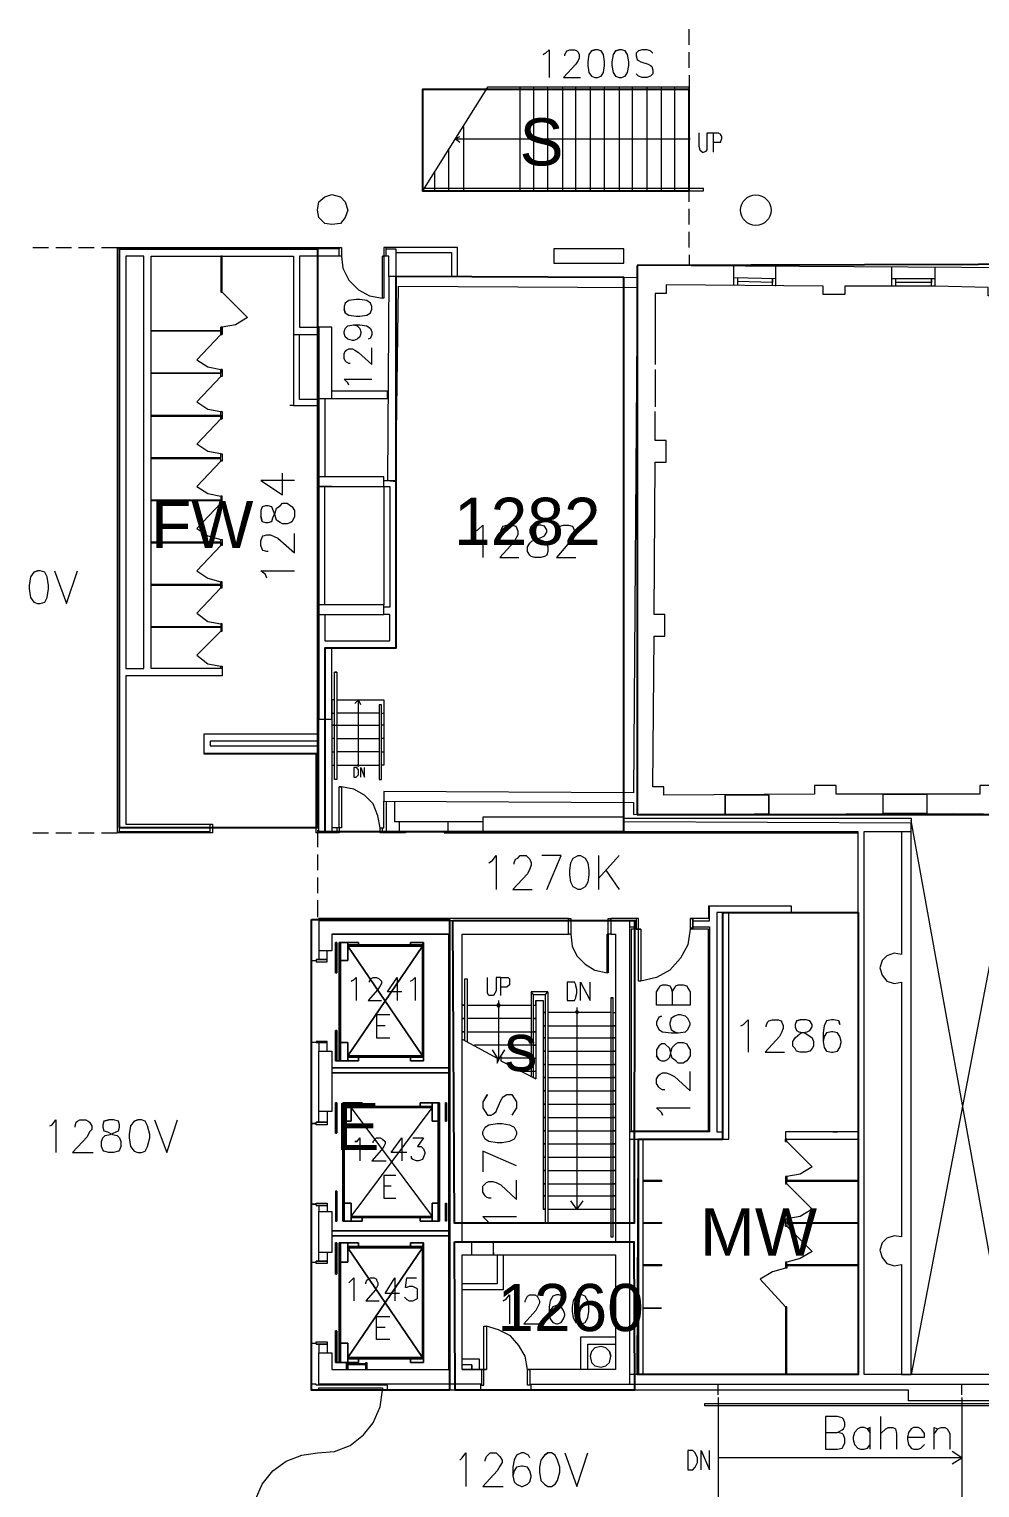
# Model space of a CAD drawing. Header units: metres. Extents: x 3 to 116, y 0 to 119.
# Drawn here: x 35.89 to 56.05, y 18.97 to 49.9 of the extents above; entities that cross this region are included whole.
import ezdxf

# ---------------------------------------------------------------- set-up
doc = ezdxf.new("R2010")
doc.units = ezdxf.units.M
doc.layers.add('Outside', color=7, linetype='Continuous')
doc.layers.add('PDF_Geometry', color=7, linetype='Continuous', transparency=0.8)
doc.styles.get("Standard").update_dxf_attribs({"font": 'arial.ttf', "height": 1})

msp = doc.modelspace()

# ---------------------------------------------------------------- linework, layer by layer
for points in [[(49.881, 48.618), (44.228, 48.618), (44.228, 46.469), (49.881, 46.469)], [(37.806, 45.241), (42.002, 45.241), (42.002, 32.961), (37.806, 32.961)], [(41.874, 31.017), (44.798, 31.017), (44.798, 21.04), (41.874, 21.04)], [(44.87, 30.999), (48.727, 30.999), (48.718, 24.577), (44.909, 24.577)], [(44.909, 24.186), (48.711, 24.186), (48.727, 21.041), (44.924, 21.041)]]:
    msp.add_lwpolyline(points, close=True)
for points in [[(48.781, 44.883), (48.781, 33.243), (67.789, 33.243), (67.789, 36.324), (99.435, 36.21), (99.435, 45.032), (48.781, 44.883)], [(43.665, 44.652), (43.665, 36.773), (42.155, 36.773), (42.155, 32.884), (48.5, 32.884), (48.5, 44.63), (43.665, 44.652)], [(50.598, 31.17), (53.466, 31.17), (53.466, 21.372), (48.79, 21.372), (48.807, 26.361), (50.599, 26.361), (50.598, 31.17)]]:
    msp.add_lwpolyline(points)
at = {"layer": 'PDF_Geometry', "lineweight": 5}
for points in [[(49.881, 49.564), (49.881, 49.897)], [(46.837, 49.385), (46.786, 49.36), (46.837, 49.385), (46.914, 49.462), (46.914, 48.874)], [(47.246, 49.334), (47.246, 49.36), (47.272, 49.411), (47.298, 49.436), (47.349, 49.462), (47.451, 49.462), (47.502, 49.436), (47.528, 49.411), (47.553, 49.36), (47.553, 49.283), (47.528, 49.232), (47.477, 49.155), (47.221, 48.874), (47.579, 48.874)], [(47.809, 49.436), (47.886, 49.462), (47.809, 49.436), (47.758, 49.36), (47.732, 49.206), (47.732, 49.129), (47.758, 48.976), (47.809, 48.899), (47.886, 48.874), (47.937, 48.874), (48.014, 48.899), (48.065, 48.976), (48.091, 49.129), (48.091, 49.206), (48.065, 49.36), (48.014, 49.436), (47.937, 49.462), (47.886, 49.462)], [(48.321, 49.436), (48.398, 49.462), (48.321, 49.436), (48.27, 49.36), (48.244, 49.206), (48.244, 49.129), (48.27, 48.976), (48.321, 48.899), (48.398, 48.874), (48.449, 48.874), (48.526, 48.899), (48.577, 48.976), (48.602, 49.129), (48.602, 49.206), (48.577, 49.36), (48.526, 49.436), (48.449, 49.462), (48.398, 49.462)], [(49.063, 49.436), (49.114, 49.385), (49.063, 49.436), (48.986, 49.462), (48.884, 49.462), (48.807, 49.436), (48.756, 49.385), (48.756, 49.334), (48.781, 49.257), (48.807, 49.232), (48.858, 49.206), (49.012, 49.155), (49.063, 49.129), (49.088, 49.104), (49.114, 49.027), (49.114, 48.95), (49.063, 48.899), (48.986, 48.874), (48.884, 48.874), (48.807, 48.899), (48.756, 48.95)], [(49.881, 49.078), (49.881, 49.411)], [(49.881, 48.925), (49.881, 48.669), (45.609, 48.669), (44.228, 46.469), (50.188, 46.469), (50.188, 46.52), (44.279, 46.52)], [(49.881, 46.239), (49.881, 46.469), (49.881, 48.669), (49.881, 48.618), (45.584, 48.618)], [(46.3, 46.469), (46.3, 48.669)], [(46.581, 48.669), (46.581, 46.469)], [(46.888, 46.469), (46.888, 48.669)], [(46.939, 48.618), (46.965, 48.618)], [(47.195, 48.669), (47.195, 46.469)], [(47.477, 46.469), (47.477, 48.669)], [(47.784, 48.669), (47.784, 46.469)], [(48.091, 46.469), (48.091, 48.669)], [(48.398, 48.669), (48.398, 46.469)], [(48.679, 46.469), (48.679, 48.669)], [(48.986, 48.669), (48.986, 46.469)], [(49.293, 46.469), (49.293, 48.669)], [(49.574, 48.669), (49.574, 46.469)], [(45.097, 47.825), (45.097, 46.469)], [(50.086, 47.697), (50.086, 47.415), (50.112, 47.339), (50.163, 47.287), (50.188, 47.287), (50.24, 47.313), (50.265, 47.339), (50.265, 47.697), (50.393, 47.697), (50.393, 47.287)], [(50.393, 47.697), (50.495, 47.697), (50.547, 47.671), (50.547, 47.646), (50.572, 47.62), (50.572, 47.569), (50.547, 47.518), (50.547, 47.492), (50.393, 47.492)], [(44.79, 46.469), (44.79, 47.364)], [(45.021, 47.492), (44.918, 47.569), (45.021, 47.62)], [(44.918, 47.569), (49.881, 47.569)], [(44.483, 46.878), (44.483, 46.469)], [(49.881, 45.752), (49.881, 46.085)], [(49.881, 45.266), (49.881, 45.599)], [(35.965, 45.266), (36.297, 45.266)], [(36.451, 45.266), (36.783, 45.266)], [(36.937, 45.266), (37.269, 45.266)], [(37.423, 45.266), (37.755, 45.266), (37.755, 32.859), (37.806, 32.884), (37.806, 45.241)], [(42.462, 45.087), (42.462, 45.266), (42.462, 45.241), (37.806, 45.241), (37.755, 45.266), (42.514, 45.266), (42.514, 45.087), (42.539, 44.831), (42.667, 44.576), (42.872, 44.371), (43.102, 44.243), (43.383, 44.192)], [(38.651, 45.241), (38.42, 45.241)], [(39.137, 45.241), (38.804, 45.241)], [(39.623, 45.241), (39.29, 45.241)], [(40.109, 45.241), (39.776, 45.241)], [(40.595, 45.241), (40.262, 45.241)], [(41.081, 45.241), (40.748, 45.241)], [(41.235, 45.241), (41.465, 45.241)], [(44.97, 44.652), (44.842, 44.652), (44.97, 44.652), (44.97, 45.266), (43.409, 45.266), (43.409, 45.087), (43.383, 45.087)], [(67.968, 45.266), (65.998, 45.292), (65.998, 44.78), (48.781, 44.883), (48.781, 44.627), (43.511, 44.652), (43.486, 40.329), (43.665, 40.303), (43.716, 44.448), (48.781, 44.422), (48.705, 33.703), (43.409, 33.729), (43.409, 33.524)], [(43.46, 45.241), (43.665, 45.241), (43.665, 44.652), (43.511, 44.652), (43.511, 45.087), (43.409, 45.087)], [(43.46, 45.087), (43.46, 45.266)], [(43.665, 45.164), (44.842, 45.164), (44.842, 44.652)], [(39.955, 36.338), (39.955, 36.389), (39.981, 36.389), (39.981, 36.338), (38.472, 36.338), (38.472, 45.087), (41.49, 45.087), (41.49, 43.424), (42.028, 43.424)], [(39.955, 44.32), (39.981, 44.32), (39.981, 45.087), (39.955, 45.087), (39.955, 44.32), (39.981, 44.32), (40.518, 43.783), (40.262, 43.629), (39.981, 43.578)], [(42.514, 45.087), (41.618, 45.087), (41.618, 43.578), (42.028, 43.578)], [(49.881, 45.113), (49.881, 44.883)], [(50.828, 44.473), (50.828, 44.883)], [(51.723, 44.448), (51.723, 44.857)], [(54.179, 44.448), (54.179, 44.857)], [(55.1, 44.448), (55.1, 44.857)], [(58.784, 44.831), (58.784, 44.422), (56.686, 44.422), (56.686, 44.243), (56.226, 44.243), (56.226, 44.422), (55.1, 44.448), (53.182, 44.448), (53.182, 44.269), (52.721, 44.269), (52.721, 44.448), (49.395, 44.473), (49.395, 44.294), (49.165, 44.294), (49.165, 42.785)], [(51.723, 44.601), (50.828, 44.627)], [(50.905, 44.627), (50.905, 44.473)], [(51.647, 44.473), (51.647, 44.601), (51.647, 44.524), (50.905, 44.55)], [(55.1, 44.601), (54.179, 44.601)], [(54.256, 44.601), (54.256, 44.448)], [(55.023, 44.448), (55.023, 44.601), (55.023, 44.524), (54.256, 44.524)], [(42.59, 43.885), (42.565, 43.962), (42.59, 43.885), (42.667, 43.834), (42.821, 43.808), (42.897, 43.808), (43.051, 43.834), (43.128, 43.885), (43.153, 43.962), (43.153, 44.013), (43.128, 44.09), (43.051, 44.141), (42.897, 44.166), (42.821, 44.166), (42.667, 44.141), (42.59, 44.09), (42.565, 44.013), (42.565, 43.962)], [(42.846, 43.604), (42.769, 43.629), (42.846, 43.604), (42.897, 43.552), (42.923, 43.476), (42.923, 43.45), (42.897, 43.373), (42.846, 43.322), (42.769, 43.297), (42.744, 43.297), (42.642, 43.322), (42.59, 43.373), (42.565, 43.45), (42.565, 43.476), (42.59, 43.552), (42.642, 43.604), (42.769, 43.629), (42.897, 43.629), (43.051, 43.604), (43.128, 43.552), (43.153, 43.476), (43.153, 43.424), (43.128, 43.348), (43.076, 43.322)], [(39.955, 43.578), (39.981, 43.578), (39.955, 43.578), (39.955, 43.501), (38.472, 43.501), (39.955, 43.501), (39.955, 43.578), (39.981, 43.578), (39.981, 43.424), (39.955, 43.424), (39.955, 43.501), (39.955, 43.424), (39.981, 43.424), (39.955, 43.424), (39.444, 42.887), (39.674, 42.734), (39.955, 42.683)], [(41.49, 43.424), (41.49, 41.915), (42.028, 41.915)], [(42.028, 42.043), (41.618, 42.043), (41.618, 43.424)], [(42.693, 42.81), (42.667, 42.81), (42.616, 42.836), (42.59, 42.862), (42.565, 42.913), (42.565, 43.015), (42.59, 43.066), (42.616, 43.092), (42.667, 43.117), (42.744, 43.117), (42.795, 43.092), (42.872, 43.041), (43.153, 42.785), (43.153, 43.143)], [(39.955, 42.529), (39.955, 42.606), (38.472, 42.606), (39.955, 42.606), (39.955, 42.683), (39.981, 42.683), (39.981, 42.529), (39.955, 42.529), (39.444, 41.992), (39.674, 41.838), (39.955, 41.787)], [(39.981, 42.683), (39.955, 42.683), (39.955, 42.606)], [(49.165, 42.683), (49.165, 41.89)], [(42.667, 42.35), (42.642, 42.401), (42.565, 42.478), (43.153, 42.478)], [(42.028, 42.069), (42.028, 35.264), (42.309, 35.264), (42.309, 32.884), (42.028, 32.884), (42.028, 35.264)], [(42.155, 42.069), (42.155, 40.406)], [(42.309, 42.069), (43.486, 42.069), (43.486, 42.222), (42.309, 42.222)], [(41.49, 41.915), (41.414, 41.915)], [(57.454, 33.652), (56.507, 33.678), (56.507, 33.857), (56.047, 33.857), (56.047, 33.678), (55.458, 33.678), (53.002, 33.678), (53.002, 33.857), (52.542, 33.857), (52.542, 33.678), (49.344, 33.652), (49.344, 33.831), (49.114, 33.831), (49.14, 37.029), (49.37, 37.029), (49.37, 37.489), (49.14, 37.489), (49.165, 40.713), (49.395, 40.713), (49.395, 41.173), (49.165, 41.173), (49.165, 41.787)], [(39.955, 40.738), (39.955, 40.789), (38.472, 40.789), (38.472, 40.815), (39.955, 40.815), (39.955, 40.892), (39.674, 40.943), (39.444, 41.096), (39.955, 41.634), (39.981, 41.685), (39.981, 41.634), (39.955, 41.634), (39.981, 41.634), (39.955, 41.634), (39.955, 41.685), (38.472, 41.685), (38.472, 41.71), (39.955, 41.71), (39.955, 41.634)], [(39.955, 40.892), (39.981, 40.892), (39.981, 40.738), (39.955, 40.738), (39.444, 40.201), (39.674, 40.048), (39.955, 39.996)], [(41.516, 40.329), (40.8, 40.329), (41.26, 40.022), (41.26, 40.482)], [(42.309, 40.201), (42.028, 40.201), (43.409, 40.201), (43.409, 40.406), (42.028, 40.406), (42.028, 40.201)], [(43.409, 40.329), (43.665, 40.329), (43.665, 36.773), (42.155, 36.773), (42.155, 35.264)], [(39.955, 39.894), (38.472, 39.894), (38.472, 39.92), (39.955, 39.92), (39.955, 39.843), (39.981, 39.843), (39.955, 39.843), (39.444, 39.306), (39.674, 39.152), (39.955, 39.075)], [(39.981, 39.843), (39.981, 39.996), (39.955, 39.996), (39.955, 39.92)], [(42.155, 37.694), (42.155, 40.201)], [(43.409, 40.201), (43.537, 40.201), (43.537, 37.643), (43.409, 37.643)], [(40.825, 39.459), (40.8, 39.562), (40.825, 39.459), (40.902, 39.434), (40.953, 39.434), (41.03, 39.459), (41.055, 39.536), (41.107, 39.638), (41.132, 39.741), (41.209, 39.792), (41.26, 39.843), (41.362, 39.843), (41.439, 39.792), (41.465, 39.766), (41.516, 39.689), (41.516, 39.562), (41.465, 39.459), (41.439, 39.434), (41.362, 39.408), (41.26, 39.408), (41.209, 39.434), (41.132, 39.485), (41.107, 39.587), (41.055, 39.715), (41.03, 39.766), (40.953, 39.792), (40.902, 39.792), (40.825, 39.766), (40.8, 39.689), (40.8, 39.562)], [(45.404, 39.28), (45.353, 39.255), (45.404, 39.28), (45.507, 39.382), (45.507, 38.692)], [(45.891, 39.229), (45.891, 39.255), (45.916, 39.331), (45.942, 39.357), (46.018, 39.382), (46.146, 39.382), (46.198, 39.357), (46.223, 39.331), (46.249, 39.255), (46.249, 39.178), (46.223, 39.127), (46.172, 39.024), (45.865, 38.692), (46.274, 38.692)], [(46.53, 39.357), (46.607, 39.382), (46.53, 39.357), (46.505, 39.28), (46.505, 39.229), (46.53, 39.152), (46.581, 39.127), (46.709, 39.075), (46.786, 39.05), (46.863, 38.999), (46.888, 38.922), (46.888, 38.82), (46.863, 38.743), (46.812, 38.717), (46.735, 38.692), (46.607, 38.692), (46.53, 38.717), (46.505, 38.743), (46.453, 38.82), (46.453, 38.922), (46.505, 38.999), (46.556, 39.05), (46.632, 39.075), (46.76, 39.127), (46.812, 39.152), (46.863, 39.229), (46.863, 39.28), (46.812, 39.357), (46.735, 39.382), (46.607, 39.382)], [(47.093, 39.255), (47.093, 39.229), (47.093, 39.255), (47.118, 39.331), (47.144, 39.357), (47.221, 39.382), (47.323, 39.382), (47.4, 39.357), (47.425, 39.331), (47.451, 39.255), (47.451, 39.178), (47.425, 39.127), (47.349, 39.024), (47.067, 38.692), (47.477, 38.692)], [(39.955, 38.948), (39.955, 38.999), (38.472, 38.999), (38.472, 39.024), (39.955, 39.024)], [(40.953, 38.82), (40.928, 38.82), (40.851, 38.845), (40.825, 38.871), (40.8, 38.948), (40.8, 39.05), (40.825, 39.127), (40.851, 39.152), (40.928, 39.178), (41.004, 39.178), (41.158, 39.101), (41.516, 38.794), (41.516, 39.203)], [(39.981, 38.948), (39.955, 38.948), (39.444, 38.41), (39.674, 38.257), (39.955, 38.18), (39.955, 38.052), (39.981, 38.052), (39.955, 38.052), (39.981, 38.052), (39.981, 38.103), (39.955, 38.052), (39.444, 37.515), (39.674, 37.336), (39.955, 37.285), (39.955, 37.234)], [(35.99, 38.385), (36.067, 38.41), (35.99, 38.385), (35.913, 38.282), (35.888, 38.103), (35.888, 38.027), (35.913, 37.847), (35.99, 37.745), (36.067, 37.72), (36.118, 37.72), (36.22, 37.745), (36.272, 37.847), (36.297, 38.027), (36.297, 38.103), (36.272, 38.282), (36.22, 38.385), (36.118, 38.41), (36.067, 38.41)], [(36.425, 38.41), (36.681, 37.72), (36.911, 38.41)], [(40.928, 38.257), (40.902, 38.334), (40.8, 38.41), (41.516, 38.41)], [(39.955, 38.052), (39.955, 38.103), (38.472, 38.103), (38.472, 38.129), (39.955, 38.129), (39.955, 38.052), (39.981, 38.052), (39.981, 38.18), (39.955, 38.18), (39.955, 38.129), (39.955, 38.18), (39.981, 38.18)], [(42.155, 37.489), (42.155, 36.927), (43.537, 36.927), (43.537, 37.489), (43.409, 37.489)], [(39.955, 37.208), (38.472, 37.208), (38.472, 37.234), (39.955, 37.234), (39.955, 37.131), (39.981, 37.131), (39.955, 37.131), (39.444, 36.62), (39.674, 36.44), (39.955, 36.389)], [(39.981, 37.131), (39.981, 37.285), (39.955, 37.285)], [(42.309, 35.264), (42.309, 36.773)], [(39.981, 36.338), (39.981, 36.185), (37.934, 36.185), (37.934, 33.038), (39.776, 33.038), (39.776, 32.859), (37.755, 32.859), (37.806, 32.884), (39.725, 32.884), (39.725, 33.038)], [(42.411, 36.261), (42.36, 36.261)], [(42.36, 35.673), (42.309, 35.673), (42.309, 34.292), (42.36, 34.292)], [(42.411, 35.673), (43.409, 35.673), (43.409, 34.292), (43.358, 34.292)], [(42.872, 34.266), (42.872, 34.292), (42.846, 34.292), (42.872, 34.292), (42.872, 34.266), (42.872, 34.292), (42.872, 34.266), (42.846, 34.292), (42.872, 34.292), (42.872, 35.673), (42.795, 35.596)], [(42.923, 35.571), (42.872, 35.673)], [(43.358, 35.571), (43.307, 35.571)], [(42.309, 35.392), (42.36, 35.392)], [(43.307, 35.392), (42.411, 35.392)], [(43.358, 35.392), (43.409, 35.392)], [(42.514, 32.961), (42.462, 32.961), (42.462, 32.859), (41.976, 32.859), (41.976, 34.522), (39.597, 34.522), (39.597, 34.957), (42.028, 34.957)], [(42.36, 35.136), (42.309, 35.136), (43.307, 35.136)], [(43.409, 35.136), (43.358, 35.136)], [(42.028, 34.803), (39.725, 34.803), (39.725, 34.701), (42.028, 34.701)], [(42.36, 34.854), (42.309, 34.854)], [(42.411, 34.854), (43.307, 34.854)], [(43.409, 34.854), (43.358, 34.854)], [(39.597, 34.547), (42.028, 34.547)], [(42.309, 34.573), (42.36, 34.573)], [(43.307, 34.573), (42.411, 34.573)], [(43.358, 34.573), (43.409, 34.573)], [(42.411, 34.292), (43.307, 34.292)], [(42.923, 34.036), (42.923, 34.24), (43, 34.036), (43, 34.24)], [(43.332, 32.961), (43.281, 33.217), (43.179, 33.473), (43, 33.652), (42.769, 33.78), (42.514, 33.831), (42.462, 33.831), (42.514, 33.831), (42.514, 32.961), (42.462, 32.961), (42.462, 33.831)], [(43.46, 33.524), (43.46, 32.884), (43.87, 32.884), (43.87, 32.859), (43.332, 32.859), (43.332, 32.961), (43.409, 32.961), (43.409, 33.524), (48.705, 33.498), (48.705, 33.243), (55.458, 33.268), (57.454, 33.243), (58.707, 33.243), (58.707, 33.652), (58.477, 33.652), (58.477, 33.601), (58.605, 33.601), (58.605, 33.422)], [(45.507, 33.089), (43.639, 33.089), (43.639, 33.524)], [(50.649, 33.243), (50.649, 33.652)], [(51.57, 33.652), (51.57, 33.268)], [(54, 33.268), (54, 33.678)], [(57.531, 33.447), (57.556, 33.626), (57.658, 33.626), (57.658, 33.652), (57.454, 33.652), (57.428, 32.68), (57.224, 32.68), (57.224, 32.219), (57.198, 29.815), (56.84, 29.815), (56.865, 32.219), (56.865, 33.268), (54.589, 21.372)], [(54.921, 33.678), (54.921, 33.268)], [(48.5, 33.166), (54.589, 33.166), (54.589, 33.064)], [(56.712, 21.168), (56.712, 21.372), (54.589, 33.115)], [(35.965, 32.859), (36.297, 32.859)], [(36.451, 32.859), (36.783, 32.859)], [(36.937, 32.859), (37.269, 32.859)], [(37.423, 32.859), (37.755, 32.859)], [(39.776, 33.038), (39.776, 32.859)], [(42.002, 32.91), (42.002, 32.552)], [(42.462, 32.961), (42.309, 32.961)], [(42.411, 32.961), (42.411, 32.859)], [(43.383, 32.859), (43.383, 32.961)], [(43.716, 32.884), (43.87, 32.884), (43.87, 32.859)], [(43.742, 32.884), (43.742, 33.089)], [(45.507, 32.884), (44.688, 32.884), (44.688, 32.859), (44.816, 32.859)], [(44.688, 32.859), (53.463, 32.859)], [(44.765, 33.089), (44.765, 32.884)], [(48.628, 21.168), (56.712, 21.168), (56.712, 21.372), (53.591, 21.372), (53.591, 32.884), (54.589, 32.884), (54.589, 33.064), (48.5, 33.089)], [(48.5, 32.884), (53.463, 32.884), (53.463, 26.514), (51.928, 26.514), (51.928, 26.361), (53.463, 26.361), (53.463, 21.372), (48.909, 21.372)], [(54.384, 32.884), (54.384, 30.275), (54.23, 30.301), (54.077, 30.249), (53.975, 30.147), (53.923, 29.994), (53.975, 29.84), (54.077, 29.712), (54.23, 29.661), (54.384, 29.687), (54.384, 24.289), (54.23, 24.314), (54.077, 24.263), (53.975, 24.161), (53.923, 24.007), (53.975, 23.854), (54.077, 23.726), (54.23, 23.675), (54.384, 23.7), (54.384, 21.372), (54.589, 21.372), (54.589, 32.884)], [(42.002, 32.398), (42.002, 32.066)], [(45.635, 32.219), (45.711, 32.271), (45.788, 32.373), (45.788, 31.657)], [(46.172, 32.194), (46.172, 32.219), (46.198, 32.296), (46.249, 32.322), (46.3, 32.373), (46.428, 32.373), (46.505, 32.296), (46.53, 32.219), (46.53, 32.168), (46.505, 32.091), (46.453, 31.989), (46.146, 31.657), (46.556, 31.657)], [(46.863, 31.657), (47.17, 32.373), (46.76, 32.373)], [(47.963, 32.373), (47.963, 31.657)], [(47.963, 31.887), (48.398, 32.373)], [(42.002, 31.912), (42.002, 31.58)], [(48.116, 32.066), (48.398, 31.657)], [(42.002, 31.426), (42.002, 31.068)], [(49.958, 30.991), (50.316, 30.991), (50.316, 31.298)], [(50.598, 31.17), (50.47, 31.17), (50.47, 26.514), (50.598, 26.514), (50.598, 31.17), (52.056, 31.17), (52.056, 31.298), (50.291, 31.298), (50.291, 31.043), (49.958, 31.043)], [(42.028, 31.017), (42.028, 31.043), (42.028, 31.017), (41.874, 31.017), (41.874, 30.147), (41.976, 30.147)], [(47.323, 31.043), (42.028, 31.043)], [(45.072, 30.991), (42.028, 30.991), (42.028, 30.352), (42.028, 30.173)], [(46.505, 21.168), (46.505, 21.142), (46.453, 21.142), (46.453, 21.475), (46.505, 21.475), (46.505, 21.168), (48.628, 21.168), (48.628, 30.991), (48.219, 30.991), (48.219, 30.71), (48.321, 30.71), (48.321, 24.186), (45.072, 24.186), (45.072, 30.71), (47.323, 30.71), (47.323, 30.991), (42.309, 30.991)], [(48.756, 31.043), (48.219, 31.043)], [(48.628, 26.361), (48.807, 26.361), (48.807, 21.372), (48.909, 21.372), (48.909, 26.361), (50.726, 26.361), (50.726, 31.17)], [(49.907, 31.043), (49.958, 31.043), (49.958, 30.812), (49.907, 30.812), (49.958, 30.863), (50.316, 30.863), (50.316, 26.514), (48.628, 26.514)], [(48.858, 30.812), (48.858, 29.712), (48.807, 29.712), (48.807, 30.812), (48.858, 30.812), (48.756, 30.812), (48.756, 30.991), (48.628, 30.991)], [(48.756, 30.812), (48.807, 30.812), (48.807, 31.043), (48.756, 31.043), (48.756, 30.812), (48.653, 30.812), (48.653, 26.54), (50.291, 26.54), (50.291, 30.812), (49.958, 30.812), (49.958, 31.043), (49.907, 31.043), (49.907, 30.812), (49.856, 30.48), (49.702, 30.198), (49.472, 29.943), (49.191, 29.789), (48.858, 29.712)], [(45.481, 21.168), (45.481, 21.142), (45.532, 21.142), (45.532, 21.475), (45.481, 21.475), (45.481, 21.168), (42.028, 21.168), (42.028, 21.833), (42.309, 21.833), (42.309, 21.475), (44.79, 21.475), (44.79, 30.71)], [(42.309, 21.833), (42.309, 21.475), (44.79, 21.475), (44.79, 30.71), (42.309, 30.71), (42.309, 30.352), (42.028, 30.352)], [(44.79, 30.71), (42.309, 30.71), (44.79, 30.71)], [(47.374, 30.71), (47.4, 30.454), (47.502, 30.249), (47.681, 30.07), (47.886, 29.943), (48.142, 29.891)], [(48.167, 30.71), (48.142, 30.71)], [(48.628, 30.863), (48.756, 30.863)], [(41.976, 30.173), (41.976, 30.122), (42.207, 30.122), (42.207, 30.173), (41.976, 30.173), (42.207, 30.173), (42.207, 30.352)], [(42.769, 29.738), (42.718, 29.712), (42.769, 29.738), (42.821, 29.789), (42.821, 29.303)], [(43.102, 29.687), (43.102, 29.712), (43.128, 29.738), (43.128, 29.763), (43.179, 29.789), (43.256, 29.789), (43.307, 29.763), (43.358, 29.712), (43.358, 29.661), (43.332, 29.61), (43.281, 29.533), (43.076, 29.303), (43.358, 29.303)], [(43.793, 29.482), (43.486, 29.482), (43.69, 29.789), (43.69, 29.303)], [(43.972, 29.712), (44.023, 29.738), (44.074, 29.789), (44.074, 29.303)], [(45.123, 28.459), (45.123, 29.763), (45.174, 29.763), (45.174, 28.433)], [(45.123, 29.763), (45.174, 29.763)], [(45.891, 29.405), (45.891, 29.789), (45.788, 29.789), (45.788, 29.508), (45.763, 29.456), (45.737, 29.405), (45.635, 29.405), (45.609, 29.456), (45.609, 29.508), (45.609, 29.789)], [(45.891, 29.789), (46.044, 29.789), (46.07, 29.763), (46.07, 29.636), (46.018, 29.584), (45.891, 29.584)], [(46.581, 29.201), (46.632, 29.201), (46.632, 29.303), (46.632, 27.64), (46.581, 27.666), (46.581, 29.431), (46.53, 29.482), (46.53, 27.691)], [(46.581, 29.431), (46.837, 29.431), (46.888, 29.482), (46.53, 29.482)], [(47.579, 29.303), (47.579, 29.687), (47.784, 29.303), (47.784, 29.687)], [(49.523, 29.482), (49.574, 29.559), (49.6, 29.61), (49.651, 29.636), (49.753, 29.636), (49.83, 29.61), (49.856, 29.559), (49.907, 29.482), (49.907, 29.201), (49.191, 29.201), (49.191, 29.482), (49.242, 29.559), (49.267, 29.61), (49.319, 29.636), (49.395, 29.636), (49.472, 29.61), (49.498, 29.559), (49.523, 29.482), (49.523, 29.201)], [(45.174, 29.201), (46.53, 29.201)], [(45.865, 29.201), (45.865, 29.226), (45.814, 29.226), (45.814, 29.175), (45.865, 29.175), (45.865, 29.201), (45.839, 29.201), (45.865, 29.226), (45.839, 29.226), (45.839, 29.201), (45.814, 29.201), (45.839, 29.201), (45.814, 29.175), (45.839, 29.175), (45.839, 29.201), (45.865, 29.175), (45.839, 29.201)], [(45.839, 29.303), (45.839, 28.049)], [(46.632, 29.303), (46.786, 29.303), (46.786, 24.877), (46.837, 24.877), (46.786, 24.877)], [(47.502, 29.149), (47.502, 24.877)], [(48.219, 29.354), (48.27, 29.354)], [(43.537, 28.996), (43.256, 28.996), (43.256, 28.51), (43.537, 28.51)], [(43.435, 28.766), (43.256, 28.766)], [(46.53, 28.919), (45.174, 28.919)], [(46.837, 29.047), (46.786, 29.047), (46.837, 29.047)], [(48.219, 29.047), (46.888, 29.047)], [(46.888, 28.766), (48.321, 28.766), (48.27, 28.766)], [(48.27, 29.047), (48.321, 29.047)], [(49.242, 28.945), (49.293, 28.97), (49.242, 28.945), (49.191, 28.842), (49.191, 28.791), (49.242, 28.689), (49.319, 28.638), (49.498, 28.612), (49.651, 28.612), (49.805, 28.638), (49.856, 28.689), (49.907, 28.791), (49.907, 28.817), (49.856, 28.919), (49.805, 28.97), (49.702, 28.996), (49.651, 28.996), (49.574, 28.97), (49.498, 28.919), (49.472, 28.817), (49.472, 28.791), (49.498, 28.689), (49.574, 28.638), (49.651, 28.612)], [(50.981, 28.766), (51.033, 28.791), (51.135, 28.894), (51.135, 28.203)], [(51.519, 28.74), (51.519, 28.766), (51.544, 28.842), (51.57, 28.868), (51.647, 28.894), (51.774, 28.894), (51.826, 28.868), (51.851, 28.842), (51.877, 28.766), (51.877, 28.715), (51.851, 28.638), (51.8, 28.535), (51.493, 28.203), (51.902, 28.203)], [(52.158, 28.868), (52.235, 28.894), (52.158, 28.868), (52.133, 28.791), (52.133, 28.74), (52.158, 28.663), (52.209, 28.638), (52.337, 28.612), (52.491, 28.51), (52.516, 28.433), (52.516, 28.331), (52.491, 28.28), (52.44, 28.228), (52.363, 28.203), (52.235, 28.203), (52.158, 28.228), (52.133, 28.28), (52.081, 28.331), (52.081, 28.433), (52.133, 28.51), (52.184, 28.561), (52.261, 28.612), (52.388, 28.638), (52.44, 28.663), (52.491, 28.74), (52.491, 28.791), (52.44, 28.868), (52.363, 28.894), (52.235, 28.894)], [(53.054, 28.868), (53.079, 28.791), (53.054, 28.868), (52.951, 28.894), (52.9, 28.894), (52.798, 28.868), (52.747, 28.766), (52.721, 28.612), (52.721, 28.433), (52.747, 28.305), (52.798, 28.228), (52.9, 28.203), (52.926, 28.203), (53.028, 28.228), (53.079, 28.305), (53.105, 28.408), (53.105, 28.433), (53.079, 28.535), (53.028, 28.612), (52.926, 28.638), (52.9, 28.638), (52.798, 28.612), (52.747, 28.535), (52.721, 28.433)], [(45.072, 28.484), (45.814, 28.075), (45.814, 27.973), (45.891, 28.126), (45.891, 28.024), (46.632, 27.64)], [(45.174, 28.638), (46.632, 28.638), (46.581, 28.638)], [(46.888, 28.51), (48.321, 28.51), (48.27, 28.51)], [(42.207, 28.228), (42.207, 28.408), (42.207, 28.433), (41.976, 28.433), (41.976, 28.408), (41.874, 28.408), (41.874, 26.694), (41.976, 26.694), (41.874, 26.694)], [(41.976, 28.408), (42.207, 28.408), (41.976, 28.408)], [(42.028, 28.408), (42.028, 28.228)], [(46.581, 28.356), (46.632, 28.356), (45.328, 28.356)], [(45.967, 28.254), (45.839, 28.049), (45.711, 28.254)], [(46.888, 28.228), (48.321, 28.228), (48.27, 28.228)], [(49.242, 28.049), (49.191, 28.126), (49.242, 28.049), (49.293, 28.024), (49.37, 28.024), (49.421, 28.049), (49.472, 28.101), (49.498, 28.228), (49.523, 28.305), (49.6, 28.382), (49.651, 28.408), (49.753, 28.408), (49.83, 28.382), (49.856, 28.331), (49.907, 28.254), (49.907, 28.126), (49.856, 28.049), (49.83, 28.024), (49.753, 27.973), (49.651, 27.973), (49.6, 28.024), (49.523, 28.075), (49.498, 28.152), (49.472, 28.28), (49.37, 28.382), (49.293, 28.382), (49.242, 28.331), (49.191, 28.254), (49.191, 28.126)], [(45.865, 28.075), (45.814, 28.075)], [(46.53, 28.075), (45.891, 28.075)], [(46.581, 28.075), (46.632, 28.075)], [(46.888, 27.947), (48.321, 27.947), (48.27, 27.947)], [(46.632, 27.794), (46.3, 27.794)], [(46.888, 27.666), (48.321, 27.666), (48.27, 27.666)], [(49.37, 27.41), (49.319, 27.41), (49.267, 27.435), (49.242, 27.461), (49.191, 27.538), (49.191, 27.64), (49.242, 27.717), (49.267, 27.742), (49.319, 27.768), (49.395, 27.768), (49.472, 27.742), (49.574, 27.691), (49.907, 27.384), (49.907, 27.794)], [(45.558, 27.231), (45.609, 27.308), (45.507, 27.154), (45.507, 27.026), (45.609, 26.873), (45.686, 26.873), (45.737, 26.898), (45.788, 26.949), (45.814, 27.001), (45.891, 27.18), (45.916, 27.231), (45.942, 27.256), (46.018, 27.308), (46.121, 27.308), (46.223, 27.154), (46.223, 27.026), (46.121, 26.873)], [(46.888, 27.384), (48.321, 27.384), (48.27, 27.384)], [(42.207, 26.949), (42.207, 26.719), (41.976, 26.719), (42.207, 26.719), (42.207, 26.668), (41.976, 26.668), (41.976, 26.719)], [(42.028, 26.719), (42.028, 26.949)], [(46.888, 27.103), (48.321, 27.103), (48.27, 27.103)], [(49.293, 26.924), (49.319, 26.873), (49.293, 26.924), (49.191, 27.026), (49.907, 27.026)], [(36.323, 26.642), (36.374, 26.668), (36.451, 26.77), (36.451, 26.08)], [(36.86, 26.617), (36.86, 26.642), (36.886, 26.719), (36.911, 26.745), (36.962, 26.77), (37.09, 26.77), (37.141, 26.745), (37.167, 26.719), (37.218, 26.642), (37.218, 26.566), (37.167, 26.514), (37.116, 26.412), (36.809, 26.08), (37.244, 26.08)], [(37.474, 26.745), (37.576, 26.77), (37.474, 26.745), (37.448, 26.668), (37.448, 26.617), (37.474, 26.54), (37.551, 26.514), (37.653, 26.463), (37.755, 26.438), (37.806, 26.387), (37.832, 26.31), (37.832, 26.207), (37.806, 26.131), (37.781, 26.105), (37.679, 26.08), (37.576, 26.08), (37.474, 26.105), (37.448, 26.131), (37.423, 26.207), (37.423, 26.31), (37.448, 26.387), (37.499, 26.438), (37.602, 26.463), (37.73, 26.514), (37.781, 26.54), (37.806, 26.617), (37.806, 26.668), (37.781, 26.745), (37.679, 26.77), (37.576, 26.77)], [(38.113, 26.745), (38.19, 26.77), (38.113, 26.745), (38.037, 26.642), (38.011, 26.463), (38.011, 26.387), (38.037, 26.207), (38.113, 26.105), (38.19, 26.08), (38.267, 26.08), (38.344, 26.105), (38.395, 26.207), (38.446, 26.387), (38.446, 26.463), (38.395, 26.642), (38.344, 26.745), (38.267, 26.77), (38.19, 26.77)], [(38.548, 26.77), (38.804, 26.08), (39.034, 26.77)], [(46.888, 26.821), (48.321, 26.821), (48.27, 26.821)], [(42.846, 26.31), (42.795, 26.31), (42.846, 26.31), (42.897, 26.387), (42.897, 25.9)], [(43.179, 26.284), (43.179, 26.31), (43.256, 26.387), (43.332, 26.387), (43.383, 26.361), (43.435, 26.31), (43.435, 26.259), (43.409, 26.207), (43.358, 26.131), (43.153, 25.9), (43.46, 25.9)], [(43.895, 26.08), (43.563, 26.08), (43.793, 26.387), (43.793, 25.9)], [(44.023, 26.387), (44.253, 26.387), (44.125, 26.207), (44.202, 26.207), (44.253, 26.156), (44.279, 26.08), (44.279, 26.054), (44.253, 25.977), (44.228, 25.926), (44.151, 25.9), (44.1, 25.9), (44.023, 25.926), (43.997, 25.952), (43.997, 26.003)], [(46.888, 26.54), (48.321, 26.54), (48.27, 26.54)], [(51.928, 26.31), (51.954, 26.31), (51.928, 26.31), (51.928, 26.361), (51.954, 26.31), (52.491, 25.773), (52.235, 25.619), (51.954, 25.568), (51.928, 25.568), (51.928, 25.414), (51.954, 25.414), (52.491, 24.877), (52.235, 24.724), (51.954, 24.673)], [(51.954, 26.31), (51.954, 26.361)], [(52.926, 26.514), (53.028, 26.514)], [(46.223, 25.798), (45.507, 26.105), (45.507, 25.67)], [(46.888, 26.259), (48.321, 26.259), (48.27, 26.259)], [(46.888, 25.977), (48.321, 25.977), (48.27, 25.977)], [(46.888, 25.696), (48.321, 25.696), (48.27, 25.696)], [(43.665, 25.593), (43.409, 25.593), (43.409, 25.107), (43.665, 25.107)], [(43.563, 25.363), (43.409, 25.363)], [(45.686, 25.107), (45.635, 25.107), (45.584, 25.133), (45.558, 25.159), (45.507, 25.235), (45.507, 25.363), (45.584, 25.44), (45.635, 25.466), (45.711, 25.466), (45.788, 25.44), (45.891, 25.389), (46.223, 25.082), (46.223, 25.491)], [(46.888, 25.414), (48.321, 25.414), (48.27, 25.414)], [(51.954, 25.568), (51.954, 25.491)], [(53.463, 25.466), (51.954, 25.466), (51.954, 25.491), (53.463, 25.491)], [(51.954, 25.414), (51.954, 25.466)], [(46.888, 25.159), (48.321, 25.159), (48.27, 25.159)], [(47.63, 25.056), (47.502, 24.877), (47.374, 25.056)], [(41.874, 24.98), (41.976, 24.98), (41.874, 24.98), (41.874, 23.752), (41.976, 23.752)], [(41.976, 24.954), (41.976, 25.005), (42.207, 25.005), (42.207, 24.954), (42.207, 24.826)], [(41.976, 24.954), (42.207, 24.954), (41.976, 24.954)], [(42.028, 24.954), (42.028, 24.826)], [(46.888, 24.877), (48.321, 24.877), (48.27, 24.877)], [(45.609, 24.621), (45.635, 24.57), (45.609, 24.621), (45.507, 24.724), (46.223, 24.724)], [(51.928, 24.519), (51.928, 24.673), (51.954, 24.673), (51.954, 24.596)], [(51.954, 24.57), (51.954, 24.519), (51.928, 24.519), (51.954, 24.519), (52.491, 23.982), (52.235, 23.828), (51.954, 23.752)], [(53.463, 24.57), (51.954, 24.57), (51.954, 24.596), (53.463, 24.596)], [(45.072, 24.186), (48.321, 24.186)], [(45.277, 23.905), (45.277, 24.186)], [(45.737, 23.956), (45.737, 23.905), (45.737, 24.186)], [(42.207, 23.956), (42.207, 23.777), (41.976, 23.777), (42.207, 23.777), (42.207, 23.726), (41.976, 23.726), (41.976, 23.777)], [(42.028, 23.777), (42.028, 23.956)], [(45.072, 21.475), (45.072, 23.905), (48.321, 23.905), (48.321, 21.475), (46.505, 21.475), (46.453, 21.475), (46.402, 21.756), (46.274, 21.986), (46.095, 22.191), (45.839, 22.319), (45.584, 22.396)], [(45.814, 23.905), (45.814, 23.291), (45.072, 23.291)], [(45.942, 23.905), (45.942, 23.163), (45.072, 23.163)], [(51.954, 23.675), (51.954, 23.624), (51.928, 23.624), (51.647, 23.547), (51.391, 23.393), (51.928, 22.805)], [(53.463, 23.675), (51.954, 23.675), (51.954, 23.7), (53.463, 23.7)], [(42.667, 23.317), (42.769, 23.419), (42.769, 22.933)], [(43.025, 23.291), (43.025, 23.317), (43.051, 23.368), (43.076, 23.393), (43.128, 23.419), (43.204, 23.419), (43.256, 23.393), (43.256, 23.368), (43.281, 23.317), (43.281, 23.265), (43.23, 23.163), (43.025, 22.933), (43.307, 22.933)], [(43.742, 23.086), (43.435, 23.086), (43.639, 23.419), (43.639, 22.933)], [(43.844, 23.01), (43.895, 22.959), (43.946, 22.933), (44.023, 22.933), (44.125, 22.984), (44.125, 23.189), (44.023, 23.24), (43.946, 23.24), (43.895, 23.214), (43.87, 23.214), (43.895, 23.419), (44.1, 23.419)], [(45.993, 22.959), (45.942, 22.933), (45.993, 22.959), (46.07, 23.061), (46.07, 22.447)], [(46.402, 22.907), (46.402, 22.933), (46.453, 23.035), (46.505, 23.061), (46.607, 23.061), (46.658, 23.035), (46.709, 22.933), (46.709, 22.882), (46.632, 22.728), (46.377, 22.447), (46.735, 22.447)], [(47.221, 22.959), (47.195, 23.035), (47.118, 23.061), (47.067, 23.061), (46.991, 23.035), (46.939, 22.933), (46.914, 22.805), (46.914, 22.652), (46.939, 22.549), (46.991, 22.472), (47.067, 22.447), (47.093, 22.447), (47.17, 22.472), (47.221, 22.549), (47.246, 22.626), (47.246, 22.652), (47.221, 22.728), (47.17, 22.805), (47.093, 22.831), (47.067, 22.831), (46.991, 22.805), (46.939, 22.728), (46.914, 22.652)], [(47.477, 23.035), (47.553, 23.061), (47.477, 23.035), (47.425, 22.933), (47.4, 22.805), (47.4, 22.703), (47.425, 22.575), (47.477, 22.472), (47.553, 22.447), (47.605, 22.447), (47.681, 22.472), (47.732, 22.575), (47.758, 22.703), (47.758, 22.805), (47.732, 22.933), (47.681, 23.035), (47.605, 23.061), (47.553, 23.061)], [(43.537, 22.114), (43.256, 22.114), (43.256, 22.6), (43.537, 22.6)], [(48.909, 22.779), (49.293, 22.779), (48.909, 22.779)], [(49.293, 22.779), (49.293, 22.779)], [(43.435, 22.37), (43.256, 22.37)], [(45.456, 21.168), (45.456, 21.04), (43.486, 21.04), (43.486, 21.142), (41.976, 21.142), (41.976, 21.168), (41.874, 21.168), (41.874, 22.038), (41.976, 22.038)], [(41.976, 22.012), (41.976, 22.063), (42.207, 22.063), (42.207, 22.012), (42.207, 21.833)], [(41.976, 22.012), (42.207, 22.012), (41.976, 22.012)], [(42.028, 22.012), (42.028, 21.833)], [(48.321, 22.165), (47.579, 22.165), (47.579, 21.475)], [(47.732, 21.475), (47.732, 22.012), (48.321, 22.012)], [(48.193, 21.858), (48.219, 21.756), (48.193, 21.858), (48.116, 21.935), (48.014, 21.961), (47.886, 21.935), (47.809, 21.858), (47.784, 21.756), (47.809, 21.628), (47.886, 21.551), (48.014, 21.526), (48.116, 21.551), (48.193, 21.628), (48.219, 21.756)], [(45.277, 21.577), (45.277, 21.475), (45.277, 21.577), (45.072, 21.577), (45.072, 21.705), (45.43, 21.705), (45.43, 21.475)], [(42.642, 21.475), (42.616, 21.475), (42.616, 21.628), (42.642, 21.628), (42.642, 21.475), (42.642, 21.603), (43.025, 21.603), (43.025, 21.577), (42.642, 21.577)], [(43.025, 21.475), (43.051, 21.475), (43.025, 21.475), (43.025, 21.628), (43.051, 21.628), (43.051, 21.475)], [(45.481, 21.475), (45.072, 21.475), (45.481, 21.475), (45.532, 21.475), (45.584, 21.475)], [(48.807, 21.372), (48.628, 21.372)], [(40.697, 18.737), (40.825, 19.044), (41.055, 19.326), (41.337, 19.53), (41.669, 19.658), (42.002, 19.71), (42.36, 19.735), (42.693, 19.863), (42.974, 20.093), (43.179, 20.349), (43.332, 20.682), (43.383, 21.04)], [(56.763, 20.81), (54.537, 20.81), (54.537, 21.04), (46.53, 21.04), (46.53, 21.168)], [(50.495, 20.937), (50.495, 21.142)], [(55.663, 20.937), (55.663, 21.142)], [(50.495, 20.886), (50.495, 18.2)], [(55.663, 20.886), (55.663, 18.405)], [(52.772, 20.144), (53.028, 20.144), (53.13, 20.196), (53.156, 20.221), (53.182, 20.272), (53.182, 20.349), (53.156, 20.426), (53.13, 20.451), (53.028, 20.477), (52.772, 20.477), (52.772, 19.786), (53.028, 19.786), (53.13, 19.812), (53.182, 19.914), (53.182, 20.017), (53.156, 20.093), (53.13, 20.119), (53.028, 20.144)], [(53.949, 19.786), (53.949, 20.477)], [(53.719, 19.786), (53.719, 20.247), (53.668, 20.221), (53.719, 20.144), (53.668, 20.221), (53.591, 20.247), (53.514, 20.247), (53.463, 20.221), (53.386, 20.144), (53.361, 20.042), (53.361, 19.991), (53.386, 19.889), (53.463, 19.812), (53.514, 19.786), (53.591, 19.786), (53.668, 19.812), (53.719, 19.889)], [(53.949, 20.119), (54.051, 20.221), (54.102, 20.247), (54.205, 20.247), (54.256, 20.221), (54.282, 20.119), (54.282, 19.786)], [(54.512, 20.042), (54.87, 20.042), (54.87, 20.119), (54.819, 20.196), (54.793, 20.221), (54.742, 20.247), (54.64, 20.247), (54.589, 20.221), (54.537, 20.144), (54.512, 20.042), (54.512, 19.991), (54.537, 19.889), (54.589, 19.812), (54.64, 19.786), (54.742, 19.786), (54.793, 19.812), (54.87, 19.889)], [(55.075, 19.786), (55.075, 20.247), (55.151, 20.221), (55.075, 20.119)], [(55.151, 20.221), (55.228, 20.247), (55.305, 20.247), (55.356, 20.221), (55.407, 20.119), (55.407, 19.786)], [(45.021, 19.556), (45.072, 19.607), (45.149, 19.71), (45.149, 18.993)], [(45.558, 19.53), (45.558, 19.556), (45.584, 19.633), (45.66, 19.71), (45.788, 19.71), (45.865, 19.633), (45.916, 19.556), (45.916, 19.505), (45.865, 19.428), (45.814, 19.326), (45.507, 18.993), (45.942, 18.993)], [(46.505, 19.607), (46.479, 19.658), (46.377, 19.71), (46.325, 19.71), (46.223, 19.658), (46.172, 19.556), (46.146, 19.403), (46.146, 19.223), (46.172, 19.096), (46.223, 19.044), (46.325, 18.993), (46.351, 18.993), (46.453, 19.044), (46.505, 19.096), (46.53, 19.198), (46.53, 19.223), (46.505, 19.326), (46.453, 19.403), (46.351, 19.428), (46.325, 19.428), (46.223, 19.403), (46.172, 19.326), (46.146, 19.223)], [(46.812, 19.658), (46.888, 19.71), (46.812, 19.658), (46.735, 19.556), (46.709, 19.403), (46.709, 19.3), (46.735, 19.121), (46.812, 19.044), (46.888, 18.993), (46.965, 18.993), (47.042, 19.044), (47.093, 19.121), (47.144, 19.3), (47.144, 19.403), (47.093, 19.556), (47.042, 19.658), (46.965, 19.71), (46.888, 19.71)], [(47.246, 19.71), (47.502, 18.993), (47.732, 19.71)], [(50.137, 19.351), (50.137, 19.761), (50.316, 19.351), (50.316, 19.761)], [(55.663, 19.607), (50.495, 19.607)], [(55.458, 19.479), (55.663, 19.607), (55.458, 19.735)]]:
    msp.add_lwpolyline(points, dxfattribs=at)
for points in [[(49.881, 47.569), (49.907, 47.569), (49.881, 47.569), (49.881, 47.543), (49.881, 47.569), (49.907, 47.569), (49.881, 47.569), (49.881, 47.543)], [(42.642, 46.059), (42.59, 45.906), (42.488, 45.778), (42.309, 45.752), (42.155, 45.778), (42.028, 45.906), (42.002, 46.059), (42.028, 46.239), (42.155, 46.341), (42.309, 46.392), (42.488, 46.341), (42.59, 46.239)], [(48.5, 44.934), (48.5, 45.241), (47.016, 45.241), (47.016, 44.934)], [(37.934, 36.338), (38.318, 36.338), (38.318, 45.087), (37.934, 45.087)], [(43.383, 44.192), (43.383, 45.087), (43.409, 45.087), (43.409, 44.192)], [(42.028, 43.578), (42.028, 42.069), (42.309, 42.069), (42.309, 43.578)], [(39.981, 41.787), (39.981, 41.634), (39.955, 41.71), (39.955, 41.787)], [(42.155, 37.694), (42.155, 40.201), (43.409, 40.201), (43.409, 37.694)], [(39.981, 39.075), (39.981, 38.948), (39.955, 39.024), (39.955, 39.075)], [(43.409, 37.489), (43.409, 37.694), (42.028, 37.694), (42.028, 37.489)], [(42.411, 33.985), (42.36, 33.985), (42.36, 36.261), (42.411, 36.261)], [(43.358, 33.985), (43.358, 35.571), (43.307, 35.571), (43.307, 33.985)], [(42.769, 34.036), (42.821, 34.036), (42.872, 34.087), (42.872, 34.189), (42.846, 34.215), (42.846, 34.24), (42.769, 34.24)], [(51.57, 33.268), (51.57, 33.652), (50.649, 33.652), (50.649, 33.243)], [(54, 33.268), (54, 33.678), (54.921, 33.678), (54.921, 33.268)], [(45.507, 32.884), (48.5, 32.884), (48.5, 33.191), (45.507, 33.191)], [(47.528, 32.373), (47.579, 32.373), (47.681, 32.322), (47.732, 32.219), (47.758, 32.066), (47.758, 31.964), (47.732, 31.81), (47.681, 31.708), (47.579, 31.657), (47.528, 31.657), (47.425, 31.708), (47.374, 31.81), (47.349, 31.964), (47.349, 32.066), (47.374, 32.219), (47.425, 32.322)], [(47.374, 30.71), (47.323, 30.71), (47.323, 31.043), (47.374, 31.043)], [(48.167, 30.71), (48.167, 31.043), (48.219, 31.043), (48.219, 30.71)], [(48.142, 29.891), (48.142, 30.71), (48.167, 30.71), (48.167, 29.891)], [(42.411, 29.891), (42.411, 30.531), (42.386, 30.531), (42.386, 29.891), (42.411, 29.891), (42.411, 30.531), (42.386, 30.531), (42.411, 30.531), (42.386, 30.531), (42.411, 30.531), (42.411, 29.891), (42.386, 29.891), (42.386, 30.531), (42.411, 30.531)], [(42.872, 30.531), (42.462, 30.531), (42.488, 30.531), (42.488, 28.024), (42.462, 28.024), (42.462, 30.531), (42.462, 28.024), (42.488, 28.024), (42.488, 30.531), (42.462, 30.531), (42.872, 30.531), (42.872, 30.48)], [(42.642, 30.147), (42.642, 30.531), (42.642, 30.147), (42.488, 30.147)], [(44.228, 30.454), (42.642, 30.454), (42.642, 30.48), (44.228, 30.48), (42.642, 30.48), (42.642, 30.454), (44.228, 30.454), (44.228, 28.101), (44.228, 30.48), (44.253, 30.531), (44.253, 28.024), (43.972, 28.024), (43.972, 28.101), (43.972, 28.024), (43.972, 28.101), (43.972, 28.024), (44.253, 28.024), (44.253, 30.531), (44.228, 30.48), (44.228, 28.101), (44.228, 30.454), (42.642, 28.126), (44.228, 28.126), (44.228, 28.101), (42.642, 28.101), (44.228, 28.101), (44.228, 28.126), (42.642, 28.126)], [(42.642, 30.454), (44.228, 28.126)], [(44.253, 30.531), (43.972, 30.531), (43.972, 30.48), (43.972, 30.531), (43.972, 30.48), (43.972, 30.531)], [(46.837, 24.57), (46.837, 29.431), (46.888, 29.482), (46.888, 24.57)], [(47.298, 29.303), (47.451, 29.303), (47.477, 29.354), (47.477, 29.38), (47.502, 29.456), (47.502, 29.533), (47.477, 29.61), (47.477, 29.636), (47.451, 29.687), (47.298, 29.687)], [(45.072, 29.201), (45.123, 29.201)], [(48.27, 24.289), (48.27, 29.354), (48.219, 29.354), (48.219, 24.289)], [(45.072, 28.919), (45.123, 28.919)], [(46.632, 28.919), (46.581, 28.919)], [(46.786, 28.766), (46.837, 28.766)], [(47.528, 29.047), (47.528, 29.073), (47.477, 29.073), (47.477, 29.047), (47.502, 29.022), (47.528, 29.047), (47.502, 29.047), (47.528, 29.073), (47.502, 29.073), (47.502, 29.047), (47.502, 29.073), (47.477, 29.073), (47.502, 29.047), (47.477, 29.047)], [(42.872, 28.024), (42.872, 28.101), (42.872, 28.024), (42.462, 28.024), (42.514, 28.024), (42.411, 28.024), (42.411, 28.663), (42.411, 28.024), (42.386, 28.024), (42.386, 28.663), (42.411, 28.663), (42.386, 28.663), (42.386, 28.024), (42.411, 28.024), (42.411, 28.663), (42.411, 28.024), (42.514, 28.024), (42.462, 28.024)], [(45.072, 28.638), (45.123, 28.638)], [(46.786, 28.51), (46.837, 28.51)], [(42.028, 26.949), (42.028, 28.228), (42.309, 28.228), (42.309, 26.949)], [(42.488, 28.408), (42.642, 28.408), (42.642, 28.024), (42.642, 28.408)], [(46.786, 28.228), (46.837, 28.228)], [(42.309, 27.87), (44.79, 27.87), (44.79, 27.768), (42.309, 27.768), (44.79, 27.768), (44.79, 27.87)], [(46.786, 27.947), (46.837, 27.947)], [(46.786, 27.666), (46.837, 27.666)], [(46.786, 27.384), (46.837, 27.384)], [(42.386, 27.128), (42.386, 26.489), (42.411, 26.489), (42.411, 27.128), (42.386, 27.128), (42.411, 27.128), (42.411, 26.489), (42.411, 27.128), (42.386, 27.128), (42.411, 27.128), (42.411, 26.489), (42.386, 26.489)], [(42.565, 27.128), (42.539, 27.128), (42.565, 27.128), (42.949, 27.128), (42.949, 27.052), (42.949, 27.128)], [(42.539, 24.621), (42.949, 24.621), (42.949, 24.698), (42.949, 24.621), (42.539, 24.621), (42.539, 27.128), (42.565, 27.128), (42.565, 24.621), (42.59, 24.621), (42.565, 24.621), (42.565, 27.128), (42.539, 27.128)], [(42.565, 26.745), (42.718, 26.745), (42.718, 27.128), (42.718, 26.745)], [(42.718, 27.052), (44.432, 27.052)], [(44.432, 27.026), (42.718, 27.026), (44.432, 24.724), (42.718, 24.724)], [(44.432, 27.026), (42.718, 27.026), (44.432, 24.724), (42.718, 24.724)], [(44.177, 27.128), (44.56, 27.128), (44.177, 27.128), (44.177, 27.052)], [(44.56, 26.745), (44.432, 26.745), (44.432, 27.128), (44.586, 27.128), (44.432, 27.128), (44.432, 26.745)], [(44.56, 24.621), (44.56, 27.128), (44.586, 27.128), (44.586, 24.621), (44.586, 27.128), (44.56, 27.128), (44.56, 24.621), (44.535, 24.621)], [(44.739, 27.128), (44.739, 26.745), (44.714, 26.745), (44.714, 27.128), (44.739, 27.128), (44.714, 27.128), (44.714, 26.745), (44.714, 27.128), (44.739, 27.128), (44.714, 27.128), (44.714, 26.745), (44.739, 26.745)], [(46.786, 27.103), (46.837, 27.103)], [(45.507, 26.463), (45.507, 26.514), (45.558, 26.617), (45.635, 26.668), (45.814, 26.694), (45.916, 26.694), (46.07, 26.668), (46.172, 26.617), (46.223, 26.514), (46.223, 26.463), (46.172, 26.361), (46.07, 26.31), (45.916, 26.284), (45.814, 26.284), (45.635, 26.31), (45.558, 26.361)], [(46.786, 26.821), (46.837, 26.821)], [(46.786, 26.54), (46.837, 26.54)], [(51.954, 26.31), (51.954, 26.361), (51.928, 26.361), (51.928, 26.31)], [(46.786, 26.259), (46.837, 26.259)], [(46.786, 25.977), (46.837, 25.977)], [(46.786, 25.696), (46.837, 25.696)], [(46.786, 25.414), (46.837, 25.414)], [(48.909, 25.466), (48.909, 25.491), (49.293, 25.491), (49.293, 25.466)], [(42.411, 24.621), (42.411, 25.261), (42.386, 25.261), (42.386, 24.621)], [(42.411, 24.621), (42.411, 25.261), (42.386, 25.261), (42.386, 24.621)], [(42.411, 25.261), (42.411, 24.621)], [(46.786, 25.159), (46.837, 25.159)], [(42.028, 23.956), (42.028, 24.826), (42.309, 24.826), (42.309, 23.956)], [(42.718, 25.005), (42.565, 25.005), (42.718, 25.005), (42.718, 24.621)], [(44.432, 24.621), (44.432, 25.005), (44.56, 25.005), (44.432, 25.005)], [(44.714, 25.005), (44.714, 24.621)], [(44.714, 24.621), (44.714, 25.005), (44.739, 25.005), (44.739, 24.621)], [(44.714, 24.621), (44.714, 25.005), (44.739, 25.005), (44.739, 24.621)], [(44.432, 24.698), (42.718, 24.698)], [(44.177, 24.621), (44.177, 24.698), (44.177, 24.621), (44.586, 24.621)], [(48.909, 24.57), (48.909, 24.596), (49.293, 24.596), (49.293, 24.57)], [(42.309, 24.417), (44.79, 24.417)], [(44.79, 24.314), (42.309, 24.314)], [(42.411, 23.496), (42.411, 24.161), (42.386, 24.161), (42.386, 23.496), (42.411, 23.496), (42.411, 24.161), (42.386, 24.161), (42.411, 24.161), (42.386, 24.161), (42.411, 24.161), (42.411, 23.496), (42.386, 23.496), (42.386, 24.161), (42.411, 24.161)], [(42.872, 24.161), (42.462, 24.161), (42.488, 24.161), (42.488, 21.628), (42.462, 21.628), (42.462, 24.161), (42.462, 21.628), (42.488, 21.628), (42.488, 24.161), (42.462, 24.161), (42.872, 24.161), (42.872, 24.084)], [(42.642, 23.752), (42.642, 24.161), (42.642, 23.752), (42.488, 23.752)], [(44.228, 24.059), (42.642, 24.059), (42.642, 24.084), (44.228, 24.084), (42.642, 24.084), (42.642, 24.059), (44.228, 24.059), (44.228, 21.705), (44.228, 24.084), (44.253, 24.161), (44.253, 21.628), (43.972, 21.628), (43.972, 21.705), (43.972, 21.628), (43.972, 21.705), (43.972, 21.628), (44.253, 21.628), (44.253, 24.161), (44.228, 24.084), (44.228, 21.705), (44.228, 24.059), (42.642, 21.731), (44.228, 21.731), (44.228, 21.705), (42.642, 21.705), (44.228, 21.705), (44.228, 21.731), (42.642, 21.731)], [(44.253, 24.161), (43.972, 24.161), (43.972, 24.084), (43.972, 24.161), (43.972, 24.084), (43.972, 24.161)], [(42.642, 24.059), (44.228, 21.731)], [(48.909, 23.675), (48.909, 23.7), (49.293, 23.7), (49.293, 23.675)], [(51.928, 23.752), (51.928, 23.624), (51.954, 23.7), (51.954, 23.752)], [(51.954, 21.372), (51.954, 22.805), (51.928, 22.805), (51.928, 21.372)], [(42.872, 21.628), (42.872, 21.705), (42.872, 21.628), (42.462, 21.628), (42.514, 21.628), (42.411, 21.628), (42.411, 22.293), (42.411, 21.628), (42.386, 21.628), (42.386, 22.293), (42.411, 22.293), (42.386, 22.293), (42.386, 21.628), (42.411, 21.628), (42.411, 22.293), (42.411, 21.628), (42.514, 21.628), (42.462, 21.628)], [(45.532, 21.475), (45.532, 22.396), (45.584, 22.396), (45.584, 21.475)], [(42.488, 22.038), (42.642, 22.038), (42.642, 21.628), (42.642, 22.038)], [(42.028, 21.04), (42.028, 21.091), (43.383, 21.091), (43.383, 21.04)], [(63.363, 20.707), (50.214, 20.707), (50.214, 20.758), (63.363, 20.758)], [(49.856, 19.351), (49.958, 19.351), (50.009, 19.403), (50.06, 19.505), (50.06, 19.607), (50.009, 19.71), (49.958, 19.761), (49.856, 19.761)]]:
    msp.add_lwpolyline(points, close=True, dxfattribs=at)
msp.add_circle((51.297, 46.059), 0.324, dxfattribs=at)

# ---------------------------------------------------------------- texts
at = {"char_height": 1, "attachment_point": 1}
for s, width, insert in [('S', 2.37917, (46.287, 48.007)), ('1282', 3.23746, (44.897, 39.962)), ('FW', 3.04431, (38.472, 39.894)), ('E', 1.95001, (42.386, 27.128)), ('MW', 3.35035, (50.113, 24.891)), ('1260', 1.76519, (45.814, 23.291))]:
    msp.add_mtext_dynamic_manual_height_columns(s, width=width, gutter_width=5, heights=[0], dxfattribs=dict(at, insert=insert))
at = {"layer": 'Outside', "insert": (45.967, 28.805), "char_height": 1, "attachment_point": 1}
msp.add_mtext_dynamic_manual_height_columns('s', width=2.35358, gutter_width=5, heights=[0], dxfattribs=at)

doc.saveas('drawing.dxf')
